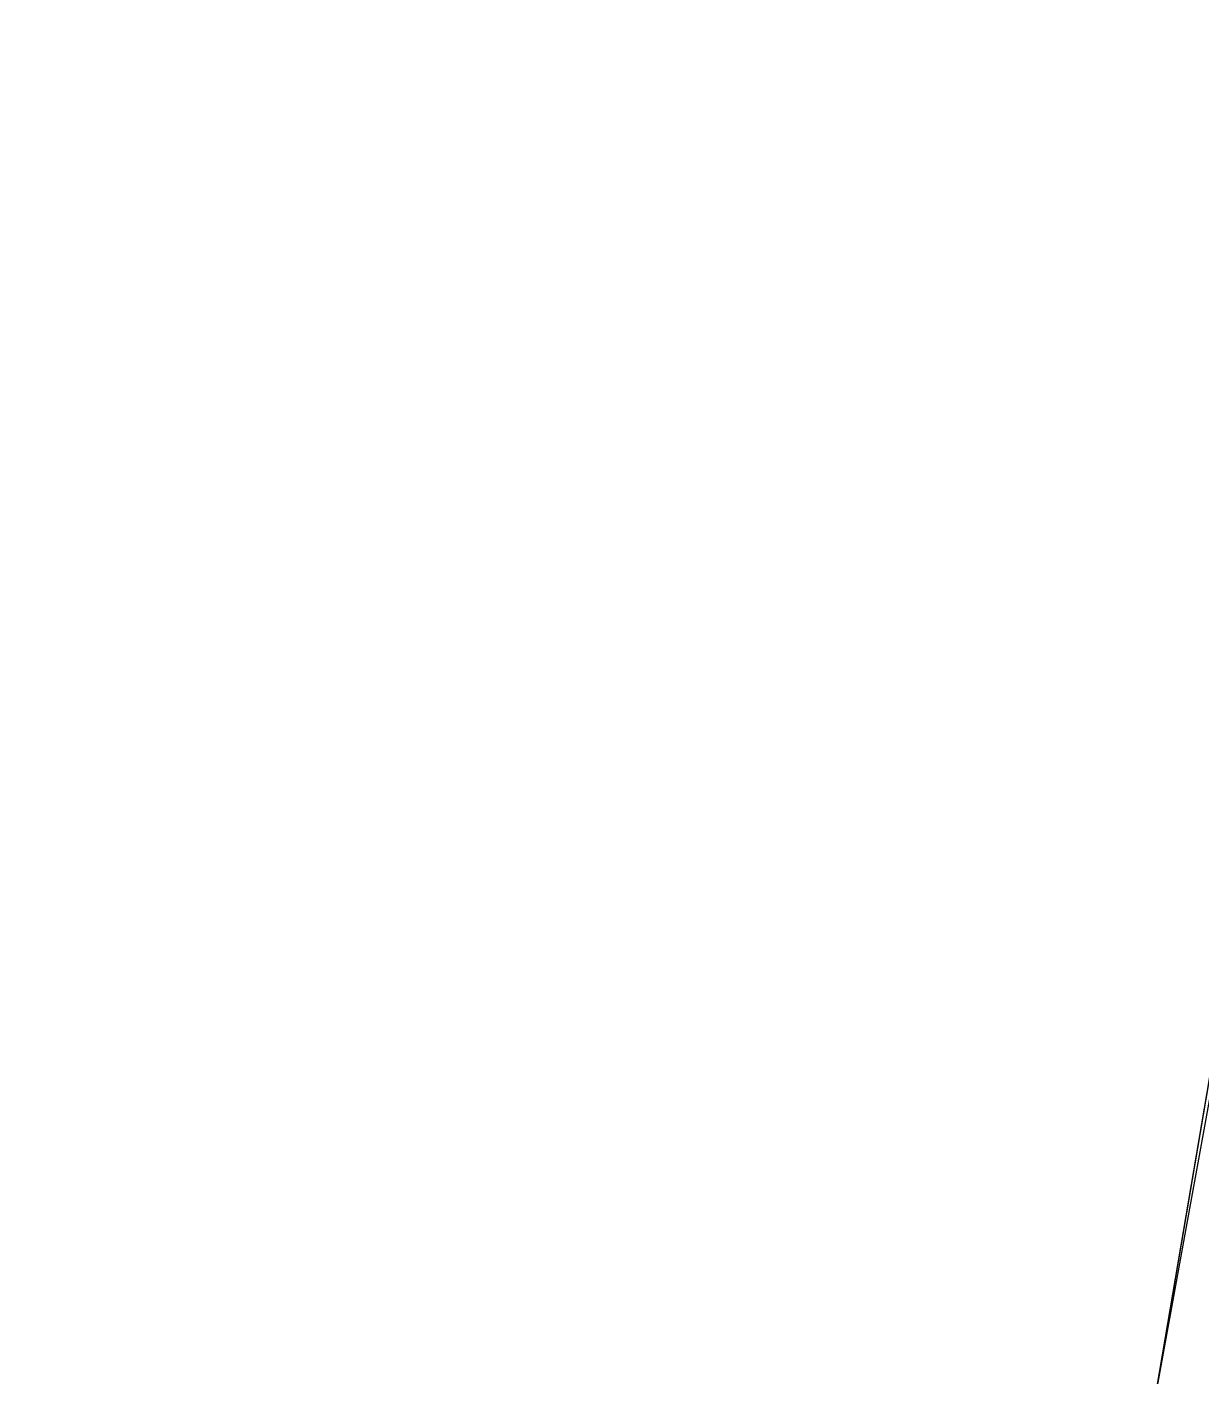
# Model space of a CAD drawing. Header units: metres. Extents: x -2743 to 126, y 13385 to 13916.
# Drawn here: x -1862.93001 to -1862.92287, y 13628.45586 to 13628.46408 of the extents above; entities that cross this region are included whole.
import ezdxf

# ---------------------------------------------------------------- set-up
doc = ezdxf.new("R2010")
doc.units = ezdxf.units.M
for name, color, linetype in [('link-улица Берзарина_Покрытия — Новые$0$ДВ_ПП_Газон_Р', 7, 'Continuous'), ('link-улица Берзарина_Покрытия — Новые$0$ДВ_ПП_Газон_У за счет АБ_ТР', 7, 'Continuous'), ('output[1-12]_3_ДЖКХ-24_03233tp$0$Граница улицы', 7, 'Continuous')]:
    doc.layers.add(name, color=color, linetype=linetype)

msp = doc.modelspace()

# ---------------------------------------------------------------- linework, layer by layer
at = {"layer": 'link-улица Берзарина_Покрытия — Новые$0$ДВ_ПП_Газон_Р'}
msp.add_lwpolyline([(-1879.353, 13640.318), (-1894.466, 13647.696), (-1906.359416, 13656.036823), (-1914.678153, 13661.816615), (-1914.794449, 13661.650785), (-1914.3, 13655.07), (-1912.024793, 13652.950211), (-1911.621, 13652.574), (-1901.274, 13646.798), (-1890.376, 13640.83), (-1879.589, 13635.615), (-1870.241, 13631.304), (-1862.925011, 13628.447824), (-1862.923132, 13628.455808), (-1862.794822, 13629.211309), (-1862.693, 13630.127), (-1862.786966, 13630.7498), (-1863.064139, 13631.638457), (-1863.395047, 13632.301651), (-1863.884681, 13632.98851), (-1864.325949, 13633.20073), (-1869.304177, 13635.42986), (-1872.548483, 13637.008017), (-1879.353, 13640.318)], close=True, dxfattribs=at)
at = {"layer": 'link-улица Берзарина_Покрытия — Новые$0$ДВ_ПП_Газон_У за счет АБ_ТР'}
msp.add_lwpolyline([(-1861.928615, 13627.411066), (-1862.494011, 13627.644265), (-1863.059029, 13627.87838), (-1862.925011, 13628.447824), (-1862.92452, 13628.447632), (-1862.794822, 13629.211309), (-1862.693, 13630.127), (-1862.786966, 13630.7498), (-1863.064139, 13631.638457), (-1863.395047, 13632.301651), (-1863.884681, 13632.98851), (-1863.37246, 13632.742168), (-1861.573508, 13631.802463)], dxfattribs=at)
at = {"layer": 'output[1-12]_3_ДЖКХ-24_03233tp$0$Граница улицы'}
msp.add_lwpolyline([(-1862.8755491, 13628.7180939), (-1862.9231317, 13628.4558078), (-1862.9983038, 13628.0414423), (-1863.0116574, 13627.9889552)], dxfattribs=at)

doc.saveas('drawing.dxf')
